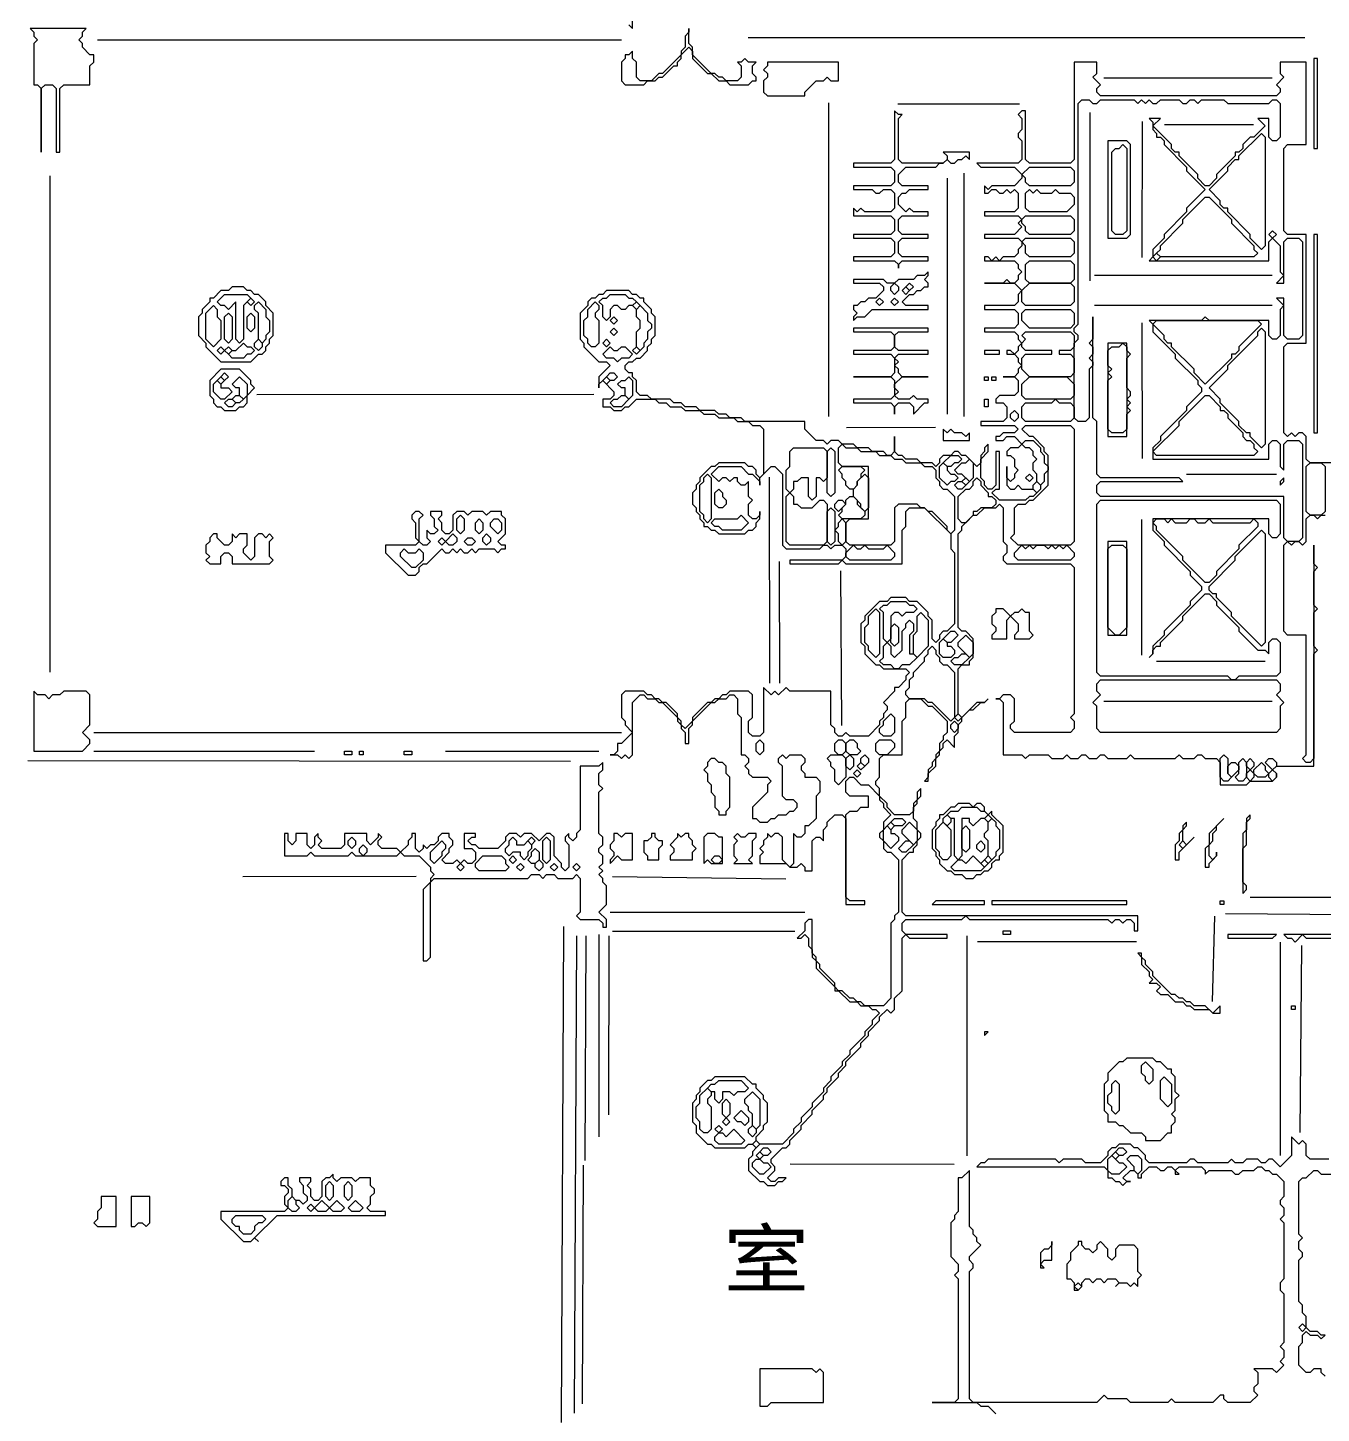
# Model space of a CAD drawing. Extents: x 10 to 1971, y 10 to 1392.
# Drawn here: x 339.4 to 685, y 475.1 to 845.2 of the extents above; entities that cross this region are included whole.
import ezdxf

# ---------------------------------------------------------------- set-up
doc = ezdxf.new("R2010")
doc.units = 0
for name, color, linetype, lineweight in [('OCR_TEXT', 6, 'Continuous', 0), ('TEXT_FALLBACK_OUTLINE', 2, 'Continuous', 0), ('TRACE_CURVE', 6, 'Continuous', 0), ('TRACE_STRAIGHT', 5, 'Continuous', 0), ('TRACE_TEXT_SYMBOL', 6, 'Continuous', 0)]:
    doc.layers.add(name, color=color, linetype=linetype, lineweight=lineweight)
doc.styles.add('wqy-unicode', font='wqy-unicode.lff')

msp = doc.modelspace()

# ---------------------------------------------------------------- linework, layer by layer
at = {"layer": 'TEXT_FALLBACK_OUTLINE', "color": 2}
for points in [[(443, 716), (442, 715), (442, 714), (443, 713), (443, 709), (444, 708), (443, 707), (435, 707), (435, 705), (441, 699), (443, 699), (444, 700), (444, 701), (445, 702), (446, 702), (450, 706), (451, 705), (452, 705), (453, 706), (454, 705), (455, 706), (456, 705), (457, 705), (458, 706), (459, 705), (460, 706), (464, 706), (465, 705), (466, 706), (467, 706), (467, 707), (466, 707), (465, 708), (467, 710), (467, 714), (466, 715), (466, 716), (463, 716), (462, 715), (461, 716), (458, 716), (457, 715), (456, 716), (454, 716), (453, 715), (453, 711), (452, 710), (451, 710), (450, 711), (450, 713), (449, 714), (450, 715), (450, 716), (447, 716), (447, 715), (448, 714), (448, 712), (449, 711), (448, 710), (447, 710), (446, 711), (446, 709), (447, 708), (446, 707)], [(446, 707), (445, 707), (444, 708), (444, 714), (445, 715), (444, 716), (443, 716)]]:
    msp.add_lwpolyline(points, dxfattribs=at)
for points in [[(454, 714), (455, 715), (456, 714), (456, 711), (455, 710), (454, 711)], [(459, 713), (460, 714), (461, 713), (461, 711), (460, 710), (459, 711)], [(463, 713), (464, 714), (465, 714), (466, 713), (466, 711), (465, 710), (463, 712)], [(449, 708), (450, 709), (451, 708), (450, 707)], [(453, 710), (454, 709), (454, 708), (453, 707), (452, 707), (451, 708)], [(456, 708), (457, 709), (458, 709), (459, 708), (458, 707), (457, 707)], [(461, 709), (462, 710), (463, 709), (463, 708), (462, 707), (461, 708)], [(439, 705), (440, 706), (441, 705), (443, 705), (444, 706), (445, 705), (445, 703), (443, 701), (442, 701), (439, 704)], [(598, 690), (598, 689), (597, 688), (597, 686), (598, 685), (598, 684), (597, 683), (597, 682), (601, 682), (601, 687), (602, 688), (604, 686), (604, 684), (603, 683), (603, 682), (607, 682), (608, 683), (607, 684), (607, 689), (606, 689), (605, 690), (604, 689), (603, 689), (602, 688), (600, 690)], [(496, 630), (496, 628), (495, 627), (495, 626), (496, 625), (496, 624), (495, 623), (495, 622), (497, 624), (498, 623), (501, 623), (501, 630), (499, 630), (498, 629), (497, 630)], [(506, 630), (506, 629), (505, 628), (504, 628), (504, 625), (505, 624), (505, 623), (508, 623), (508, 626), (509, 627), (509, 628), (508, 628), (507, 629), (507, 630)], [(513, 630), (513, 629), (511, 627), (512, 626), (512, 625), (511, 624), (511, 623), (517, 623), (517, 625), (518, 626), (517, 627), (517, 628), (516, 629), (516, 630), (515, 630), (514, 629)], [(521, 630), (520, 629), (520, 622), (521, 623), (522, 622), (525, 622), (525, 629), (524, 629), (523, 630)], [(529, 630), (528, 629), (529, 628), (528, 627), (528, 624), (529, 623), (528, 622), (533, 622), (532, 623), (533, 624), (533, 628), (534, 629), (534, 630), (532, 630), (531, 629), (530, 629)], [(522, 623), (523, 624), (524, 624), (525, 623), (524, 622), (523, 622)], [(421, 539), (420, 538), (419, 538), (418, 537), (418, 533), (417, 532), (416, 532), (415, 533), (415, 535), (414, 536), (415, 537), (415, 538), (412, 538), (412, 537), (413, 536), (413, 534), (414, 533), (414, 532), (413, 531), (412, 532), (411, 532), (410, 533), (410, 535), (409, 536), (409, 538), (408, 538), (407, 537), (407, 536), (408, 536), (409, 535), (409, 534), (408, 533), (408, 531), (409, 530), (408, 529), (391, 529), (391, 527), (397, 521), (399, 521), (400, 522), (401, 521), (400, 522), (406, 528), (435, 528), (435, 529), (431, 529), (430, 530), (431, 531), (431, 533), (432, 534), (432, 535), (431, 536), (431, 538), (428, 538), (427, 537), (426, 538), (423, 538), (422, 537), (421, 538)], [(419, 536), (420, 537), (421, 536), (421, 533), (420, 532), (419, 533)], [(424, 536), (425, 537), (426, 536), (426, 533), (425, 532), (424, 533)], [(409, 532), (410, 533), (411, 532), (411, 531), (412, 530), (411, 529), (410, 529), (409, 530)], [(414, 530), (415, 531), (416, 530), (415, 529)], [(418, 532), (420, 530), (419, 529), (417, 529), (416, 530)], [(422, 532), (424, 530), (423, 529), (421, 529), (420, 530)], [(427, 532), (429, 530), (428, 529), (426, 529), (425, 530)], [(394, 527), (395, 528), (402, 528), (403, 527), (402, 526), (401, 526), (400, 525), (400, 524), (399, 523), (397, 523), (396, 524), (396, 525), (395, 525), (394, 526)]]:
    msp.add_lwpolyline(points, close=True, dxfattribs=at)
at = {"layer": 'TRACE_CURVE', "color": 6}
for points in [[(500, 846), (501, 845), (501, 847)], [(619, 836), (619, 810), (618, 809), (607, 809), (606, 810), (606, 823), (605, 823), (604, 822), (605, 821), (605, 818), (604, 817), (604, 816), (605, 815), (605, 810), (604, 809), (593, 809), (594, 808), (603, 808), (605, 806), (605, 805), (603, 803), (597, 803), (596, 802), (595, 803), (595, 801), (596, 801), (597, 802), (598, 802), (599, 801), (600, 801), (601, 802), (602, 801), (603, 802), (604, 801), (604, 797), (603, 796), (595, 796), (595, 795), (604, 795), (605, 794), (604, 793), (605, 792), (603, 790), (595, 790), (595, 789), (604, 789), (605, 788), (605, 787), (604, 786), (604, 785), (603, 784), (600, 784), (599, 783), (598, 784), (597, 783), (596, 784), (595, 784), (595, 783), (603, 783), (604, 782), (604, 781), (605, 780), (604, 779), (604, 778)], [(689, 729), (682, 729), (681, 730), (681, 736), (680, 737), (679, 737), (678, 736), (677, 737), (676, 736), (675, 737), (675, 760), (676, 761), (681, 761), (681, 790), (676, 790), (675, 791), (675, 813), (676, 814), (681, 814), (681, 836), (674, 836), (674, 833), (675, 832), (673, 830), (674, 829), (674, 828), (673, 827), (626, 827), (625, 828), (625, 829), (626, 830), (624, 832), (625, 833), (625, 836), (619, 836)], [(620, 825), (621, 826), (623, 826), (624, 825), (625, 825), (626, 826), (635, 826), (636, 825), (637, 826), (638, 825), (639, 826), (640, 825), (641, 825), (642, 826), (647, 826), (648, 825), (649, 825), (650, 826), (651, 826), (652, 825), (653, 826), (659, 826), (660, 825), (671, 825), (672, 826), (673, 826), (674, 825), (674, 816), (673, 815), (672, 815), (671, 816), (671, 821), (668, 821), (670, 819), (667, 816), (666, 816), (664, 814), (664, 813), (663, 812), (662, 812), (662, 811), (657, 806), (657, 805), (655, 803), (654, 803), (652, 805), (652, 806), (647, 811), (647, 812), (646, 812), (645, 813), (645, 814), (640, 819), (642, 821), (639, 821), (640, 820), (640, 818), (641, 817), (641, 816), (642, 816), (643, 815), (643, 814), (649, 808), (649, 807)], [(680, 709), (679, 708), (676, 708), (675, 709), (675, 720), (626, 720), (625, 721), (625, 723), (626, 724), (648, 724), (647, 725), (626, 725), (625, 726), (625, 740), (624, 741), (624, 768), (624, 762), (623, 761), (624, 760), (624, 758), (623, 757), (624, 756), (624, 755), (623, 754), (623, 741), (622, 740), (620, 740), (619, 741), (619, 761), (620, 762), (620, 763), (619, 764), (619, 765), (620, 766), (620, 825)], [(649, 807), (654, 802), (649, 797), (649, 796), (643, 790), (643, 789), (640, 786), (640, 784), (639, 783), (671, 783), (671, 788), (672, 789), (674, 787), (674, 780), (675, 779), (673, 777), (675, 777), (675, 788), (676, 789), (679, 789), (680, 788), (680, 763), (679, 762), (676, 762), (675, 763), (675, 773), (673, 773), (675, 771), (674, 770), (674, 763), (673, 762), (672, 762), (671, 763), (671, 767), (655, 767), (654, 768), (653, 767), (639, 767), (640, 766), (640, 764), (646, 758), (646, 757), (652, 751), (652, 750), (653, 749), (653, 748), (649, 744), (649, 743), (642, 736), (642, 735), (640, 733), (640, 730), (671, 730), (671, 734), (672, 735), (673, 735), (674, 734), (674, 728), (675, 727), (675, 734), (676, 735), (679, 735), (680, 734), (680, 709)], [(604, 778), (603, 777), (602, 777), (601, 778), (600, 777), (595, 777), (603, 777), (605, 775), (604, 774), (604, 772), (603, 771), (595, 771), (595, 770), (603, 770), (604, 769), (604, 766), (603, 765), (595, 765), (595, 764), (603, 764), (604, 763), (604, 762), (605, 761), (604, 760), (604, 759), (603, 758), (602, 759), (601, 759), (601, 758), (603, 758), (604, 757), (604, 756), (605, 755), (604, 754), (604, 753), (603, 752), (600, 752), (603, 752), (604, 751), (604, 748), (603, 747), (599, 747), (598, 746), (598, 745), (600, 745), (601, 744), (601, 741), (600, 740), (594, 740), (594, 739), (603, 739), (604, 738), (603, 737), (600, 737), (599, 736), (598, 736), (598, 735), (600, 735), (601, 736), (603, 736), (605, 734), (604, 733), (602, 733), (601, 732)], [(564, 733), (561, 733), (560, 734), (557, 734), (556, 735), (554, 735), (553, 734), (552, 735), (550, 735), (547, 738), (547, 740), (531, 740), (530, 741), (527, 741), (526, 742), (524, 742), (523, 743), (519, 743), (518, 744), (515, 744), (514, 745), (512, 745), (511, 746), (506, 746), (505, 747), (503, 747), (502, 748), (502, 751), (501, 752), (501, 753), (500, 753), (499, 754), (499, 755), (500, 756), (501, 756), (502, 757), (503, 757), (505, 759), (505, 760), (506, 761), (506, 762), (507, 763), (507, 768), (506, 769), (506, 770), (504, 772), (504, 773), (503, 773), (502, 774), (501, 774), (500, 775), (494, 775), (493, 774), (492, 774), (491, 773), (490, 773), (489, 772), (489, 771), (487, 769), (487, 762), (488, 761), (488, 760), (492, 756), (494, 756)], [(494, 756), (495, 755), (492, 752), (492, 749), (492, 750), (493, 751), (496, 748), (496, 747), (495, 746), (493, 746), (493, 744), (495, 744), (496, 743), (498, 743), (499, 744), (500, 744), (502, 746), (507, 746), (508, 745), (510, 745), (511, 744), (514, 744), (515, 743), (519, 743), (520, 742), (523, 742), (524, 741), (528, 741), (529, 740), (532, 740), (533, 739), (535, 739), (536, 738), (536, 726), (535, 725), (534, 726), (534, 727), (533, 728), (532, 728), (531, 729), (524, 729), (523, 728), (522, 728), (519, 725), (519, 724), (518, 723), (518, 722), (517, 721), (517, 718), (518, 717), (518, 716), (519, 715), (519, 714), (520, 713), (520, 712), (521, 712), (522, 711), (523, 711), (524, 710), (531, 710), (532, 711), (533, 711), (534, 712), (534, 713)], [(601, 732), (601, 731), (602, 731), (603, 730), (603, 728), (604, 727), (603, 726), (603, 725), (602, 724), (601, 725), (601, 728), (601, 723), (602, 722), (603, 722), (604, 723), (605, 722), (608, 722), (609, 721), (608, 720), (607, 720), (606, 719), (599, 719), (597, 721), (598, 722), (599, 722), (599, 732), (598, 732), (598, 723), (597, 722), (596, 722), (595, 723), (595, 724), (594, 725), (594, 730), (596, 732), (596, 734), (595, 733), (595, 732), (594, 731), (594, 729), (593, 728), (590, 731), (589, 731), (588, 732), (587, 732), (586, 731), (584, 731), (583, 730), (583, 729), (582, 728), (581, 729), (578, 729), (577, 730), (574, 730), (573, 731), (572, 731), (571, 732), (571, 736), (571, 732), (570, 731), (569, 731), (568, 732), (565, 732), (564, 733)], [(534, 713), (535, 714), (535, 716), (535, 715), (534, 714), (533, 714), (532, 715), (532, 718), (533, 719), (532, 720), (532, 724), (531, 723), (530, 723), (529, 724), (529, 725), (528, 725), (527, 724), (526, 725), (525, 725), (524, 724), (522, 726), (524, 728), (530, 728), (532, 726), (533, 726), (535, 724), (535, 723), (535, 725), (538, 728), (539, 728), (541, 726), (541, 707), (542, 706), (551, 706), (552, 707), (553, 707), (554, 706), (555, 707), (557, 707), (558, 706), (558, 704), (557, 703), (543, 703), (543, 702), (556, 702), (557, 703), (558, 702), (573, 702), (573, 711), (574, 712), (574, 716), (575, 717), (579, 717), (586, 710), (586, 706), (587, 705), (587, 686), (585, 684), (584, 684), (583, 683), (583, 682), (582, 681), (581, 682), (581, 687)], [(583, 654), (583, 652), (582, 651), (582, 650), (581, 649), (581, 648), (580, 647), (580, 645), (579, 644), (580, 644), (580, 646), (582, 648), (582, 650), (583, 651), (583, 652), (584, 653), (584, 654), (585, 655), (587, 653), (587, 656), (588, 657), (588, 659), (589, 660), (589, 661), (591, 663), (592, 663), (594, 665), (595, 665), (596, 666), (595, 665), (593, 665), (589, 661), (588, 662), (588, 674), (589, 675), (591, 675), (591, 676), (592, 677), (592, 682), (590, 684), (589, 684), (588, 685), (588, 710), (589, 711), (589, 712), (592, 715), (593, 715), (595, 717), (598, 717), (599, 718), (600, 717), (600, 708), (601, 707), (601, 705), (600, 704), (600, 703), (601, 702), (618, 702), (619, 701), (619, 662), (618, 661), (619, 660), (619, 658), (618, 657)], [(680, 650), (681, 651), (681, 683), (676, 683), (675, 684), (675, 707), (676, 708), (677, 707), (678, 708), (679, 708), (680, 707), (681, 708), (681, 714), (682, 715), (683, 715), (684, 714), (685, 715), (686, 715)], [(618, 657), (603, 657), (602, 658), (602, 659), (603, 660), (603, 666), (602, 667), (600, 667), (599, 666), (598, 666), (599, 666), (600, 665), (600, 651), (605, 651), (606, 650), (607, 651), (612, 651), (613, 650), (616, 650), (617, 651), (618, 650), (620, 650), (621, 651), (622, 651), (623, 650), (625, 650), (626, 651), (627, 651), (628, 650), (633, 650), (634, 651), (635, 650), (646, 650), (647, 651), (648, 650), (651, 650), (652, 651), (653, 651), (654, 650), (657, 650), (658, 649), (658, 643), (665, 643), (666, 644), (672, 644), (673, 645), (673, 646), (672, 647), (673, 648), (683, 648), (683, 678), (684, 679), (683, 680), (683, 689), (684, 690), (683, 691), (683, 700), (684, 701), (683, 702), (683, 707), (683, 650), (682, 649), (681, 649), (680, 650)], [(581, 687), (580, 688), (580, 689), (577, 692), (575, 692), (574, 693), (570, 693), (569, 692), (567, 692), (563, 688), (563, 687), (562, 686), (562, 681), (563, 680), (563, 678), (566, 675), (567, 675), (568, 674), (574, 674), (575, 673), (574, 672), (574, 671), (572, 669), (571, 669), (571, 668), (568, 665), (569, 664), (569, 663), (568, 662), (568, 661), (567, 660), (567, 659), (564, 656), (559, 656), (558, 657), (557, 656), (556, 656), (555, 657), (555, 658), (554, 659), (554, 668), (543, 668), (542, 669), (540, 667), (539, 668), (538, 667), (536, 669), (536, 657), (535, 656), (533, 656), (532, 657), (532, 660), (533, 661), (533, 667), (532, 668), (527, 668), (526, 667), (525, 667), (524, 666), (523, 666), (522, 665), (521, 665), (517, 661), (517, 660)], [(517, 660), (515, 658), (514, 659), (514, 660), (513, 661), (513, 662), (510, 665), (509, 665), (508, 666), (507, 666), (506, 667), (505, 667), (504, 668), (499, 668), (498, 667), (498, 661), (499, 660), (499, 659), (501, 657), (498, 654), (497, 654), (497, 652), (496, 651), (495, 651), (497, 651), (498, 650), (499, 651), (500, 650), (501, 651), (501, 665), (503, 667), (504, 667), (505, 666), (507, 666), (508, 665), (509, 665), (513, 661), (513, 660), (514, 659), (514, 658), (515, 657), (515, 654), (516, 654), (516, 658), (517, 659), (517, 660), (522, 665), (523, 665), (524, 666), (526, 666), (527, 667), (528, 667), (529, 666), (529, 662), (530, 661), (530, 651), (531, 651), (532, 650), (532, 649), (531, 648), (532, 647), (532, 646), (533, 645), (537, 645)], [(574, 603), (573, 604), (573, 606), (574, 607), (589, 607), (590, 608), (591, 607), (628, 607), (629, 606), (630, 607), (631, 607), (632, 606), (633, 607), (634, 607), (635, 606), (635, 604), (636, 604), (636, 608), (574, 608), (573, 609), (573, 623), (575, 625), (576, 625), (576, 626), (577, 627), (577, 628), (578, 629), (578, 630), (577, 631), (577, 633), (576, 634), (576, 637), (577, 638), (577, 639), (578, 640), (578, 642), (577, 641), (577, 639), (576, 638), (576, 636), (575, 635), (571, 635), (569, 637), (569, 638), (567, 640), (567, 642), (566, 643), (566, 644), (567, 645), (567, 650), (568, 651), (573, 651), (573, 660), (574, 661), (574, 665), (575, 666), (578, 666), (580, 664), (581, 664), (585, 660), (585, 657), (584, 656), (584, 655), (583, 654)], [(537, 645), (538, 644), (537, 643), (537, 641), (533, 637), (533, 634), (534, 634), (535, 633), (537, 633), (538, 634), (539, 634), (540, 635), (542, 635), (543, 636), (544, 636), (545, 637), (545, 638), (544, 639), (542, 639), (541, 640), (541, 648), (540, 649), (540, 650), (541, 651), (542, 650), (543, 651), (546, 651), (547, 650), (547, 649), (546, 648), (546, 647), (547, 646), (547, 645), (550, 645), (551, 644), (551, 641), (550, 640), (550, 634), (548, 632), (547, 632), (547, 630), (546, 629), (545, 629), (544, 630), (544, 622), (543, 621), (541, 623), (541, 629), (540, 630), (539, 630), (538, 629), (537, 630), (537, 629), (536, 628), (536, 627), (535, 626), (536, 625), (535, 624), (535, 622), (542, 622), (543, 621), (545, 621), (546, 622), (547, 621)], [(547, 621), (547, 620), (549, 620), (549, 628), (550, 629), (551, 629), (552, 628), (552, 631), (553, 632), (553, 633), (555, 635), (557, 635), (558, 634), (558, 611), (563, 611), (563, 612), (559, 612), (558, 613), (558, 635), (559, 636), (561, 636), (562, 637), (564, 637), (564, 640), (559, 640), (558, 641), (558, 644), (559, 645), (560, 645), (562, 643), (564, 643), (567, 640), (567, 639), (568, 638), (568, 637), (570, 635), (568, 633), (568, 631), (567, 630), (567, 629), (568, 628), (568, 626), (569, 625), (570, 625), (572, 623), (572, 609), (571, 608), (571, 607), (570, 606), (570, 586), (568, 584), (563, 584), (562, 585), (561, 585), (560, 586), (559, 586), (557, 588), (556, 588), (555, 589), (555, 590), (551, 594), (551, 595), (550, 596), (550, 597)], [(550, 597), (549, 598), (549, 607), (548, 607), (547, 606), (547, 604), (545, 602), (546, 602), (547, 603), (548, 602), (548, 600), (549, 599), (549, 597), (550, 596), (550, 594), (555, 589), (555, 588), (556, 588), (559, 585), (561, 585), (562, 584), (564, 584), (565, 583), (566, 583), (567, 582), (565, 580), (565, 579), (563, 577), (563, 576), (559, 572), (559, 571), (557, 569), (557, 568), (554, 565), (554, 564), (552, 562), (552, 561), (549, 558), (549, 557), (546, 554), (546, 553), (544, 551), (544, 550), (541, 547), (535, 547), (534, 548), (534, 549), (536, 551), (536, 552), (537, 553), (537, 558), (536, 559), (536, 560), (534, 562), (534, 563), (533, 563), (531, 565), (523, 565), (522, 564), (521, 564), (519, 562), (519, 561), (518, 560), (518, 559)], [(518, 559), (517, 558), (517, 553), (518, 552), (518, 550), (521, 547), (522, 547), (523, 546), (531, 546), (532, 547), (533, 547), (534, 546), (533, 545), (533, 544), (532, 543), (532, 540), (535, 537), (536, 537), (537, 536), (539, 536), (540, 537), (541, 537), (542, 538), (540, 538), (539, 537), (538, 537), (537, 538), (539, 540), (539, 541), (538, 542), (538, 543), (541, 546), (542, 546), (543, 547), (543, 548), (546, 551), (546, 552), (549, 555), (549, 556), (552, 559), (552, 560), (553, 561), (553, 562), (556, 565), (556, 566), (558, 568), (558, 569), (562, 573), (562, 574), (564, 576), (564, 577), (567, 580), (567, 581), (569, 583), (570, 582), (571, 583), (571, 586), (573, 588), (573, 602), (574, 603), (575, 602), (585, 602), (585, 603), (574, 603)], [(690, 603), (675, 603), (676, 602), (677, 602), (678, 601), (680, 603), (681, 602), (695, 602)], [(687, 543), (682, 543), (681, 544), (681, 547), (680, 548), (679, 547), (677, 549), (677, 544), (674, 541), (672, 543), (671, 543), (670, 542), (669, 542), (668, 543), (665, 543), (664, 542), (662, 542), (661, 543), (660, 542), (652, 542), (651, 543), (650, 543), (649, 542), (639, 542), (638, 543), (638, 544), (636, 546), (635, 546), (634, 547), (631, 547), (630, 546), (629, 546), (628, 545), (628, 544), (626, 542), (622, 542), (621, 543), (616, 543), (615, 542), (614, 543), (596, 543), (595, 542), (594, 542), (593, 541), (627, 541), (628, 540), (628, 538), (629, 538), (630, 537), (631, 537), (632, 536), (633, 537), (634, 537), (633, 537), (632, 538), (634, 540), (635, 540), (636, 539), (636, 538), (637, 538), (637, 539), (639, 541), (641, 541)], [(641, 541), (642, 540), (643, 540), (644, 541), (645, 541), (646, 540), (646, 539), (647, 539), (646, 540), (647, 541), (653, 541), (654, 540), (654, 539), (655, 540), (661, 540), (662, 539), (663, 539), (664, 540), (667, 540), (668, 541), (669, 541), (670, 540), (671, 540), (672, 539), (673, 539), (675, 537), (675, 533), (674, 532), (674, 531), (675, 530), (675, 528), (674, 527), (675, 526), (675, 511), (674, 510), (674, 508), (675, 507), (675, 494), (674, 493), (675, 492), (675, 490), (674, 489), (675, 488), (673, 486), (672, 487), (667, 487), (668, 486), (668, 483), (667, 482), (667, 481), (668, 480), (666, 478), (660, 478), (659, 479), (659, 480), (658, 480), (656, 478), (646, 478), (645, 479), (644, 478), (634, 478), (633, 479), (628, 479), (627, 480)], [(627, 480), (625, 478), (592, 478), (591, 479), (591, 513), (592, 514), (592, 515), (591, 516), (591, 517), (594, 520), (593, 521), (593, 522), (592, 523), (592, 524), (591, 525), (591, 540), (589, 538), (588, 538), (588, 529), (587, 528), (587, 527), (586, 526), (586, 517), (588, 515), (588, 513), (587, 512), (588, 511), (588, 479), (587, 478), (581, 478), (593, 478), (594, 477), (596, 477), (598, 475)], [(686, 485), (685, 486), (685, 487), (683, 487), (682, 486), (681, 486), (679, 488), (679, 493), (680, 494), (680, 496), (681, 497), (682, 496), (684, 496), (685, 495), (686, 496), (685, 496), (684, 497), (682, 497), (681, 498), (681, 501), (680, 502), (680, 504), (679, 505), (679, 516), (680, 517), (680, 518), (679, 519), (679, 521), (680, 522), (679, 523), (679, 537), (680, 538), (681, 538), (683, 540), (684, 540), (685, 539), (688, 539)]]:
    msp.add_lwpolyline(points, dxfattribs=at)
for points in [[(669, 817), (670, 816), (670, 787), (669, 786), (666, 789), (666, 790), (660, 796), (660, 797), (659, 797), (658, 798), (658, 799), (655, 802), (660, 807), (660, 808), (662, 810), (663, 810), (663, 811)], [(607, 808), (618, 808), (619, 807), (619, 804), (618, 803), (607, 803), (606, 804), (606, 805), (605, 806)], [(606, 801), (607, 802), (608, 801), (609, 802), (610, 801), (613, 801), (614, 802), (615, 801), (618, 801), (619, 800), (619, 798), (617, 796), (607, 796), (606, 797)], [(654, 800), (655, 800), (661, 794), (661, 793), (667, 787), (667, 786), (668, 785), (667, 784), (642, 784), (641, 785), (642, 786), (642, 787), (648, 793), (648, 794)], [(605, 794), (606, 795), (618, 795), (619, 794), (619, 791), (618, 790), (607, 790), (606, 791), (606, 792), (605, 793)], [(605, 788), (606, 789), (618, 789), (619, 788), (619, 785), (618, 784), (607, 784), (606, 785), (606, 787)], [(671, 790), (672, 791), (673, 790), (672, 789)], [(640, 784), (641, 785), (642, 784), (641, 783)], [(606, 782), (607, 783), (618, 783), (619, 782), (619, 778), (618, 777), (607, 777), (606, 778)], [(494, 773), (495, 774), (499, 774), (500, 773), (501, 773), (502, 772), (501, 771), (500, 771), (499, 770), (498, 770), (497, 771), (496, 771), (495, 770), (495, 768), (494, 767), (493, 768), (493, 771), (492, 772), (493, 773)], [(607, 777), (618, 777), (619, 776), (619, 772), (618, 771), (606, 771), (605, 772), (605, 775)], [(491, 772), (492, 771), (492, 770), (491, 769), (491, 768), (492, 767), (492, 761), (491, 760), (490, 760), (489, 761), (489, 762), (488, 763), (488, 767), (489, 768), (489, 770)], [(501, 771), (502, 772), (503, 771), (502, 770)], [(502, 770), (503, 771), (505, 769), (505, 767), (506, 766), (506, 765), (505, 764), (505, 762), (504, 761), (504, 760), (503, 759), (502, 760), (502, 764), (503, 765), (503, 767), (502, 768)], [(605, 769), (606, 770), (618, 770), (619, 769), (619, 766), (618, 765), (607, 765), (605, 767)], [(495, 767), (496, 768), (497, 767), (496, 766)], [(640, 766), (641, 767), (668, 767), (669, 766), (663, 760), (663, 759), (662, 758), (661, 758), (661, 757), (654, 750), (651, 753), (651, 754), (645, 760), (645, 761), (644, 761), (643, 762), (643, 763)], [(495, 764), (496, 765), (497, 764), (496, 763)], [(605, 763), (606, 764), (618, 764), (619, 763), (619, 760), (618, 759), (615, 759), (615, 758), (618, 758), (619, 757), (619, 753), (618, 752), (607, 752), (605, 754), (605, 757), (606, 758), (613, 758), (613, 759), (606, 759), (605, 760), (605, 761), (606, 762)], [(668, 764), (669, 765), (670, 764), (670, 734), (669, 733), (666, 736), (666, 737), (665, 737), (663, 739), (663, 740), (658, 745), (658, 746), (655, 749), (660, 754), (660, 755), (668, 763)], [(493, 761), (494, 762), (495, 761), (494, 760)], [(495, 760), (496, 759), (497, 759), (498, 760), (499, 760), (501, 758), (500, 757), (498, 757), (497, 756), (496, 757), (494, 757), (493, 758)], [(501, 759), (502, 760), (503, 759), (502, 758)], [(493, 751), (494, 752), (495, 751), (494, 750)], [(494, 752), (495, 753), (496, 753), (497, 752), (496, 751), (495, 751)], [(499, 751), (500, 752), (501, 751), (501, 747), (500, 746), (499, 747), (499, 749), (498, 749), (497, 750), (498, 751)], [(607, 752), (617, 752), (619, 750), (619, 747), (618, 746), (606, 746), (605, 747), (605, 750)], [(497, 746), (498, 747), (499, 747), (500, 746), (498, 744), (496, 744), (495, 745), (496, 746)], [(613, 745), (614, 746), (615, 745), (618, 745), (619, 744), (619, 741), (618, 740), (606, 740), (605, 741), (605, 744), (606, 745)], [(654, 747), (655, 747), (658, 744), (658, 743), (659, 743), (660, 742), (660, 741), (664, 737), (664, 736), (665, 735), (666, 735), (667, 734), (667, 733), (668, 732), (667, 731), (641, 731), (640, 732), (647, 739), (647, 740)], [(602, 742), (603, 743), (604, 742), (604, 741), (603, 740), (602, 741)], [(605, 738), (606, 739), (618, 739), (619, 738), (619, 708), (618, 707), (604, 707), (602, 709), (603, 710), (603, 717), (604, 718), (606, 718), (607, 719), (608, 719), (612, 723), (612, 731), (611, 732), (611, 733), (608, 736), (607, 736)], [(543, 732), (544, 733), (552, 733), (553, 732), (553, 725), (552, 724), (551, 725), (550, 725), (550, 720), (549, 719), (548, 720), (548, 725), (546, 725), (545, 724), (544, 724), (544, 722), (543, 721), (542, 722), (542, 727), (543, 728)], [(553, 732), (554, 733), (555, 732), (555, 721), (554, 720), (553, 721)], [(556, 733), (557, 734), (558, 733), (561, 733), (562, 732), (566, 732), (567, 731), (570, 731), (571, 730), (573, 730), (574, 729), (578, 729), (579, 728), (581, 728), (582, 727), (582, 725), (583, 724), (583, 723), (584, 722), (585, 722), (587, 720), (587, 711), (586, 710), (585, 711), (585, 712), (581, 716), (580, 716), (579, 717), (578, 717), (577, 718), (572, 718), (571, 717), (571, 708), (570, 707), (559, 707), (558, 708), (558, 713), (559, 714), (564, 714), (564, 728), (557, 728), (556, 729)], [(605, 734), (606, 735), (608, 735), (610, 733), (610, 732), (611, 731), (611, 729), (612, 728), (612, 727), (611, 726), (611, 724), (610, 723), (609, 724), (609, 726), (608, 727), (608, 729), (609, 730), (608, 731), (608, 732), (607, 733), (606, 733)], [(586, 731), (588, 731), (589, 730), (588, 729), (587, 729), (586, 728), (585, 728), (584, 729)], [(590, 729), (591, 730), (592, 729), (592, 725), (591, 724), (589, 726), (588, 726), (587, 727), (589, 729)], [(520, 725), (521, 726), (522, 725), (522, 714), (521, 713), (520, 714), (520, 715), (519, 716), (519, 723), (520, 724)], [(556, 727), (557, 728), (562, 728), (563, 727), (562, 726), (562, 725), (561, 724), (561, 723), (560, 722), (559, 722), (558, 723), (558, 724), (557, 725), (557, 726)], [(563, 726), (564, 725), (564, 717), (563, 716), (562, 717), (562, 718), (560, 720), (560, 722), (561, 723), (561, 724)], [(583, 728), (584, 729), (585, 728), (585, 727), (586, 726), (587, 726), (588, 725), (587, 724), (586, 724), (585, 723), (583, 725)], [(606, 725), (607, 726), (608, 725), (607, 724)], [(681, 728), (682, 729), (685, 729), (686, 728), (686, 716), (685, 715), (682, 715), (681, 716)], [(523, 721), (524, 722), (525, 721), (525, 720), (526, 719), (526, 718), (525, 717), (524, 717), (523, 718)], [(587, 723), (588, 724), (589, 724), (590, 723), (589, 722), (588, 722)], [(592, 724), (593, 725), (594, 724), (594, 723), (596, 721), (596, 720), (597, 720), (598, 719), (598, 718), (597, 717), (594, 717), (593, 716), (592, 716), (592, 715), (590, 713), (589, 713), (588, 714), (588, 720), (590, 722), (591, 722), (592, 723)], [(589, 724), (590, 725), (591, 724), (590, 723)], [(608, 723), (609, 724), (610, 723), (610, 722), (609, 721), (608, 722)], [(542, 720), (543, 721), (544, 720), (544, 718), (545, 718), (546, 717), (549, 717), (551, 719), (552, 719), (553, 718), (553, 708), (552, 707), (543, 707), (542, 708)], [(555, 718), (556, 719), (557, 719), (558, 718), (556, 716), (555, 717)], [(558, 719), (559, 720), (560, 720), (561, 719), (561, 718), (563, 716), (563, 715), (562, 714), (557, 714), (556, 715), (557, 716), (557, 717), (558, 718)], [(625, 718), (626, 719), (673, 719), (674, 718), (674, 710), (673, 709), (672, 709), (671, 710), (671, 714), (640, 714), (640, 711), (643, 708), (643, 707), (650, 700), (650, 699), (653, 696), (653, 695), (650, 692), (650, 691), (643, 684), (643, 683), (640, 680), (640, 678), (639, 677), (640, 678), (640, 679), (641, 680), (642, 680), (642, 681), (648, 687), (648, 688), (654, 694), (655, 694), (657, 692), (657, 691), (663, 685), (663, 684), (668, 679), (670, 679), (671, 678), (671, 681), (672, 682), (673, 682), (674, 681), (674, 673), (673, 672), (663, 672), (662, 671), (661, 671), (660, 672), (626, 672), (625, 673)], [(529, 714), (530, 715), (532, 713), (530, 711), (525, 711), (524, 712), (523, 712), (522, 713), (523, 714)], [(553, 716), (554, 717), (555, 716), (555, 708), (554, 707), (553, 708)], [(556, 713), (557, 714), (558, 713), (558, 708), (557, 707), (556, 708), (556, 710), (555, 711), (556, 712)], [(640, 713), (641, 714), (643, 714), (644, 713), (645, 714), (646, 713), (649, 713), (650, 714), (651, 714), (652, 713), (654, 713), (655, 714), (656, 713), (666, 713), (667, 714), (668, 713), (668, 712), (663, 707), (663, 706), (657, 700), (657, 699), (655, 697), (654, 697), (648, 703), (648, 704), (641, 711), (641, 712)], [(669, 711), (670, 710), (670, 681), (669, 680), (661, 688), (661, 689), (657, 693), (657, 694), (656, 694), (655, 695), (655, 696), (662, 703), (662, 704)], [(560, 707), (561, 706), (562, 706), (563, 707), (564, 706), (568, 706), (569, 707), (571, 705), (571, 704), (570, 703), (559, 703), (558, 704), (558, 705)], [(605, 707), (606, 706), (607, 707), (608, 706), (609, 707), (611, 707), (612, 706), (613, 707), (614, 706), (615, 707), (616, 706), (617, 707), (619, 705), (619, 704), (618, 703), (604, 703), (603, 704), (603, 705)], [(566, 690), (567, 689), (567, 678), (566, 677), (564, 679), (564, 680), (563, 681), (563, 685), (564, 686), (564, 688)], [(569, 691), (570, 692), (574, 692), (575, 691), (576, 691), (577, 690), (576, 689), (574, 689), (573, 688), (572, 689), (571, 689), (570, 688), (570, 682), (569, 681), (568, 682), (568, 689), (567, 690), (568, 691)], [(577, 688), (578, 689), (580, 687), (580, 680), (577, 677), (576, 678), (576, 683), (577, 684)], [(574, 686), (575, 687), (576, 686), (576, 684), (575, 683), (575, 678), (576, 678), (577, 677), (575, 675), (573, 675), (572, 674), (571, 674), (570, 675), (568, 675), (567, 676), (568, 677), (568, 680), (569, 681), (570, 680), (570, 678), (571, 677), (573, 679), (573, 684), (574, 685)], [(570, 685), (571, 686), (572, 685), (572, 681), (571, 680), (570, 681)], [(583, 681), (584, 682), (585, 681), (585, 680), (586, 680), (587, 679), (587, 678), (586, 677), (584, 677), (583, 678)], [(586, 684), (587, 684), (588, 683), (586, 681), (585, 681), (584, 682)], [(590, 683), (592, 681), (592, 678), (591, 677), (588, 680), (588, 681)], [(580, 679), (581, 680), (582, 679), (582, 678), (583, 677), (583, 676), (584, 675), (585, 675), (587, 673), (587, 661), (586, 660), (581, 665), (580, 665), (579, 666), (575, 666), (574, 667), (574, 668), (575, 669), (575, 671), (576, 672), (576, 673), (579, 676), (579, 677), (580, 678)], [(588, 677), (589, 678), (590, 678), (591, 677), (589, 675), (587, 675), (586, 676), (587, 677)], [(625, 670), (626, 671), (673, 671), (674, 670), (674, 668), (673, 667), (675, 665), (674, 664), (674, 658), (673, 657), (626, 657), (625, 658), (625, 664), (624, 665), (626, 667), (625, 668)], [(570, 662), (571, 661), (571, 657), (570, 656), (568, 656), (567, 657), (567, 658), (568, 659), (568, 660)], [(586, 659), (587, 660), (588, 659), (588, 658), (587, 657), (586, 658)], [(587, 661), (588, 662), (589, 661), (588, 660)], [(534, 654), (535, 655), (536, 654), (536, 652), (535, 651), (534, 652)], [(555, 654), (556, 655), (557, 655), (558, 654), (558, 652), (557, 651), (556, 651), (555, 652)], [(558, 654), (559, 655), (560, 655), (561, 654), (561, 653), (562, 652), (561, 651), (559, 651), (558, 652)], [(566, 654), (567, 655), (570, 655), (571, 654), (571, 653), (569, 651), (567, 651), (566, 652)], [(553, 650), (554, 651), (557, 651), (558, 650), (558, 645), (556, 643), (555, 644), (555, 647), (554, 648), (554, 649)], [(558, 650), (559, 651), (560, 650), (560, 648), (559, 647), (558, 648)], [(561, 648), (562, 649), (563, 648), (562, 647)], [(562, 650), (563, 651), (564, 650), (564, 649), (563, 648), (562, 649)], [(658, 650), (659, 651), (660, 650), (660, 646), (661, 645), (660, 644), (659, 644), (658, 645)], [(660, 648), (661, 649), (662, 649), (663, 648), (663, 647), (661, 645), (660, 646)], [(663, 649), (664, 650), (665, 649), (665, 645), (664, 644), (663, 644), (662, 645), (663, 646)], [(665, 649), (666, 650), (667, 649), (667, 648), (666, 647), (665, 648)], [(669, 649), (670, 648), (670, 647), (671, 646), (670, 645), (668, 645), (667, 646), (667, 647)], [(670, 649), (671, 650), (672, 650), (673, 649), (673, 648), (672, 647)], [(560, 646), (561, 647), (562, 646), (561, 645)], [(665, 646), (666, 647), (667, 646), (667, 645), (666, 644), (665, 645)], [(671, 646), (672, 647), (673, 646), (673, 645), (672, 644), (671, 645)], [(569, 632), (570, 633), (571, 632), (570, 631)], [(570, 633), (571, 634), (573, 634), (574, 633), (573, 632), (571, 632)], [(575, 633), (577, 631), (577, 628), (576, 627), (573, 630), (573, 631)], [(568, 631), (569, 632), (570, 631), (570, 630), (571, 630), (572, 629), (572, 628), (570, 626), (568, 628)], [(574, 628), (575, 628), (576, 627), (574, 625), (573, 625), (572, 626)], [(523, 563), (524, 564), (530, 564), (532, 562), (531, 561), (529, 561), (528, 560), (527, 561), (525, 561), (525, 559), (524, 558), (523, 559), (523, 561), (522, 561), (521, 562), (522, 563)], [(521, 562), (522, 561), (522, 560), (521, 559), (521, 558), (522, 557), (522, 551), (521, 550), (520, 550), (519, 551), (519, 553), (518, 554), (518, 557), (519, 558), (519, 560)], [(525, 558), (526, 559), (527, 558), (527, 555), (526, 554), (525, 555)], [(533, 561), (535, 559), (535, 552), (534, 551), (533, 552), (533, 555), (532, 556), (532, 557), (531, 558), (531, 559)], [(530, 556), (532, 554), (532, 553), (531, 552), (530, 553), (529, 553), (528, 554)], [(523, 551), (524, 552), (525, 551), (524, 550)], [(525, 553), (526, 554), (527, 553), (526, 552)], [(532, 551), (533, 552), (534, 551), (534, 550), (533, 549), (532, 550)], [(528, 551), (531, 548), (530, 547), (524, 547), (523, 548), (523, 549), (524, 550), (525, 550), (526, 549)], [(533, 547), (534, 548), (535, 547), (534, 546)], [(534, 544), (535, 545), (536, 544), (535, 543)], [(535, 545), (536, 546), (537, 546), (538, 545), (537, 544), (536, 544)], [(629, 544), (630, 545), (631, 544), (630, 543)], [(630, 545), (631, 546), (632, 546), (633, 545), (632, 544), (631, 544)], [(533, 542), (534, 543), (535, 543), (536, 542), (537, 542), (538, 541), (536, 539), (535, 539), (533, 541)], [(628, 543), (629, 544), (631, 542), (632, 542), (633, 541), (631, 539), (629, 539), (628, 540)], [(633, 543), (634, 544), (636, 544), (637, 543), (637, 540), (636, 539), (635, 540), (635, 541)], [(679, 498), (680, 499), (681, 498), (680, 497)]]:
    msp.add_lwpolyline(points, close=True, dxfattribs=at)
at = {"layer": 'TRACE_STRAIGHT', "color": 5}
for p, q in [((358, 842), (498, 842)), ((531.87, 842.65), (680.62, 842.61)), ((626.88, 831.84), (671.88, 831.84)), ((553.38, 741.37), (553.39, 825.12)), ((571.87, 824.93), (604.38, 824.93)), ((623.12, 822.62), (623.12, 777.62)), ((637.18, 783.87), (637.26, 820.13)), ((643.13, 819.37), (666.88, 819.4)), ((345.37, 673.12), (345.38, 805.69)), ((585, 805), (585, 742)), ((589.57, 741.37), (589.59, 806.37)), ((624.38, 779.12), (671.88, 779.12)), ((624.38, 771.13), (671.88, 771.13)), ((637.04, 766.38), (637.17, 730.13)), ((400.62, 747.28), (490.63, 747.31)), ((558.12, 738.4), (581.88, 738.51)), ((649, 726), (673, 726)), ((537.5, 725.13), (537.56, 670.12)), ((637.07, 677.62), (637.08, 713.87)), ((540.18, 702.63), (540.23, 670.12)), ((556.56, 700.12), (556.78, 658.87)), ((641, 676), (670, 676)), ((626.88, 665.3), (671.88, 665.3)), ((357, 657), (498, 657)), ((357, 652), (416, 652)), ((451, 652), (492, 652)), ((339.38, 649.48), (484.38, 649.31)), ((396.87, 618.51), (443.13, 618.59)), ((495.62, 618.53), (541.9, 617.89)), ((666, 613), (701, 613)), ((495, 609), (547, 609)), ((655.93, 585.15), (656.56, 607.89)), ((659.37, 608.65), (694.38, 608.32)), ((482, 472.63), (482.61, 605.13)), ((495.62, 603.88), (544.38, 603.88)), ((485.44, 475.13), (486.12, 602.62)), ((488.3, 542.62), (488.63, 602.62)), ((492, 603), (492, 549)), ((494.67, 554.87), (494.7, 602.62)), ((590.29, 602.63), (590.3, 543.88)), ((593.12, 601.15), (635.62, 601.12)), ((674, 601), (674, 544)), ((679.34, 550.11), (679.78, 600.12)), ((487.61, 477.62), (487.87, 541.38)), ((543.12, 541.74), (586.87, 541.68))]:
    msp.add_line(p, q, dxfattribs=at)
at = {"layer": 'TRACE_TEXT_SYMBOL', "color": 6}
for points in [[(340, 845), (341, 844), (341, 843), (342, 842), (341, 841), (341, 830), (342, 830), (343, 829), (343, 812), (343, 829), (344, 830), (346, 830), (347, 829), (347, 812), (348, 812), (348, 829), (349, 830), (356, 830), (356, 835), (357, 836), (357, 838), (356, 838), (354, 840), (354, 841), (353, 842), (354, 843), (354, 844), (355, 845)], [(516, 845), (516, 844), (515, 843), (515, 840), (514, 839), (514, 838), (509, 833), (508, 833), (506, 831), (503, 831), (502, 832), (502, 836), (501, 837), (501, 839), (500, 838), (499, 838), (499, 837), (498, 836), (498, 831), (499, 830), (504, 830), (505, 831), (507, 831), (508, 832), (509, 832), (512, 835), (513, 835), (513, 836), (514, 837), (514, 838), (516, 840), (517, 839), (517, 837), (521, 833), (522, 833), (524, 831), (526, 831), (527, 830), (532, 830), (533, 831), (534, 831), (534, 832), (533, 833), (533, 835), (534, 836), (532, 836), (531, 837), (530, 836), (529, 836), (530, 835), (530, 832), (529, 831), (526, 831), (525, 832), (524, 832), (523, 833), (522, 833), (517, 838), (517, 840), (516, 841)], [(683, 837), (683, 813), (684, 813), (684, 837)], [(537, 836), (537, 835), (536, 834), (537, 833), (537, 832), (536, 831), (536, 828), (537, 827), (547, 827), (547, 828), (550, 831), (552, 831), (553, 832), (554, 831), (556, 831), (556, 836)], [(628, 815), (628, 789), (633, 789), (634, 790), (634, 814), (633, 815)], [(631, 813), (632, 814), (633, 813), (633, 791), (632, 790), (630, 790), (629, 791), (629, 812), (630, 813)], [(683, 790), (683, 737), (684, 737), (684, 790)], [(580, 780), (579, 779), (577, 779), (576, 778), (572, 778), (571, 777), (569, 777), (568, 778), (560, 778), (560, 777), (567, 777), (568, 776), (568, 775), (566, 773), (564, 773), (563, 772), (562, 772), (561, 771), (560, 771), (560, 770), (561, 769), (560, 768), (560, 767), (561, 768), (563, 768), (565, 770), (580, 770), (580, 771), (574, 771), (573, 772), (575, 774), (576, 774), (577, 775), (578, 775), (579, 776), (580, 776), (580, 777), (579, 778), (580, 779)], [(394, 776), (393, 775), (391, 775), (389, 773), (388, 773), (388, 772), (386, 770), (386, 769), (385, 768), (385, 763), (387, 761), (387, 760), (391, 756), (399, 756), (401, 758), (402, 758), (403, 759), (403, 760), (404, 761), (404, 762), (405, 763), (405, 769), (403, 771), (403, 772), (401, 774), (400, 774), (399, 775), (398, 775), (397, 776)], [(392, 774), (398, 774), (399, 773), (397, 771), (397, 762), (396, 761), (395, 762), (395, 772), (393, 770), (392, 771), (391, 771), (390, 772)], [(570, 776), (571, 777), (572, 776), (572, 775), (571, 774), (570, 775)], [(573, 775), (574, 776), (575, 775), (574, 774)], [(574, 776), (575, 777), (576, 776), (575, 775)], [(389, 771), (390, 770), (390, 768), (391, 767), (391, 762), (389, 760), (387, 762), (387, 769)], [(398, 772), (399, 773), (400, 772), (399, 771)], [(400, 771), (401, 772), (403, 770), (403, 768), (404, 767), (404, 764), (403, 763), (403, 762), (402, 761), (401, 762), (401, 769), (400, 770)], [(566, 772), (567, 773), (568, 772), (567, 771)], [(570, 772), (571, 773), (572, 772), (571, 771)], [(392, 768), (393, 769), (394, 768), (394, 762), (393, 761), (392, 762)], [(398, 768), (399, 769), (400, 768), (400, 765), (399, 764), (398, 765)], [(560, 765), (560, 764), (570, 764), (571, 763), (571, 760), (570, 759), (560, 759), (560, 758), (570, 758), (571, 757), (571, 753), (570, 752), (560, 752), (570, 752), (571, 751), (571, 747), (570, 746), (560, 746), (560, 745), (570, 745), (571, 744), (571, 742), (571, 744), (572, 745), (575, 745), (576, 744), (576, 742), (579, 745), (580, 745), (580, 746), (577, 746), (576, 747), (575, 746), (572, 746), (571, 747), (572, 748), (571, 749), (571, 750), (573, 752), (580, 752), (573, 752), (572, 753), (572, 754), (571, 755), (572, 756), (571, 757), (572, 758), (580, 758), (580, 759), (572, 759), (571, 760), (571, 763), (572, 764), (580, 764), (580, 765)], [(390, 759), (391, 760), (392, 759), (391, 758)], [(392, 759), (393, 760), (394, 759), (393, 758)], [(397, 761), (398, 760), (399, 760), (400, 759), (399, 758), (398, 758), (397, 757), (394, 757), (393, 758), (394, 759), (395, 759)], [(400, 761), (401, 762), (402, 761), (402, 760), (401, 759), (400, 760)], [(595, 759), (595, 758), (599, 758), (599, 759)], [(628, 761), (628, 736), (633, 736), (633, 742), (634, 743), (633, 744), (634, 745), (633, 746), (634, 747), (634, 748), (633, 749), (633, 757), (634, 758), (633, 759), (633, 761)], [(631, 760), (632, 761), (633, 760), (633, 738), (632, 737), (629, 737), (628, 738), (628, 751), (629, 752), (628, 753), (629, 754), (628, 755), (628, 759), (629, 760)], [(391, 754), (388, 751), (388, 747), (389, 746), (389, 745), (390, 744), (391, 744), (392, 743), (395, 743), (396, 744), (397, 744), (398, 745), (398, 747), (400, 749), (399, 750), (399, 751), (396, 754)], [(390, 751), (391, 752), (392, 751), (391, 750)], [(391, 752), (392, 753), (393, 752), (392, 751)], [(396, 752), (398, 750), (398, 747), (397, 746), (396, 747), (396, 749), (395, 749), (394, 750)], [(595, 752), (596, 752), (596, 751), (595, 751)], [(597, 752), (598, 752), (598, 751), (597, 751)], [(389, 750), (390, 751), (391, 750), (391, 749), (393, 749), (394, 748), (392, 746), (391, 746), (389, 748)], [(392, 745), (393, 746), (394, 746), (395, 745), (394, 744), (393, 744)], [(394, 746), (395, 747), (396, 747), (397, 746), (396, 745), (395, 745)], [(595, 746), (596, 746), (596, 744), (595, 744)], [(584, 738), (584, 735), (591, 735), (591, 737), (590, 736), (589, 737), (587, 737), (586, 738), (585, 737)], [(675, 725), (674, 724), (674, 723), (675, 724)], [(389, 710), (388, 709), (388, 708), (387, 707), (387, 705), (388, 704), (387, 703), (388, 702), (391, 702), (391, 704), (392, 705), (393, 705), (394, 704), (394, 702), (404, 702), (405, 703), (404, 704), (404, 708), (405, 709), (404, 710), (403, 709), (402, 710), (401, 710), (400, 709), (400, 704), (399, 703), (397, 705), (397, 706), (398, 707), (398, 710), (396, 710), (395, 709), (394, 710), (394, 708), (393, 707), (392, 707), (390, 709), (390, 710)], [(628, 708), (628, 683), (633, 683), (633, 708)], [(628, 706), (629, 707), (632, 707), (633, 706), (633, 685), (631, 683), (630, 683), (628, 685)], [(341, 668), (341, 652), (354, 652), (356, 654), (356, 655), (354, 657), (356, 659), (356, 667), (355, 668), (349, 668), (348, 667), (346, 667), (345, 666), (344, 667), (342, 667)], [(424, 652), (426, 652), (426, 651), (424, 651)], [(428, 652), (429, 652), (429, 651), (428, 651)], [(440, 652), (442, 652), (442, 651), (440, 651)], [(522, 650), (521, 649), (521, 648), (520, 647), (521, 646), (521, 644), (522, 643), (522, 641), (523, 640), (523, 637), (524, 636), (524, 635), (526, 635), (526, 636), (527, 637), (527, 645), (526, 646), (526, 648), (525, 649), (524, 649), (523, 650)], [(588, 638), (587, 637), (586, 637), (584, 635), (583, 635), (583, 634), (582, 633), (582, 632), (581, 631), (581, 626), (582, 625), (582, 624), (583, 623), (583, 622), (585, 620), (586, 620), (587, 619), (589, 619), (590, 618), (592, 618), (593, 619), (594, 619), (595, 620), (596, 620), (597, 621), (597, 622), (598, 623), (599, 623), (599, 624), (600, 625), (600, 632), (597, 635), (597, 636), (596, 635), (595, 636), (595, 637), (594, 638), (593, 638), (592, 637), (591, 638)], [(588, 636), (589, 637), (593, 637), (594, 636), (595, 636), (596, 635), (595, 634), (594, 634), (592, 632), (591, 633), (591, 634), (589, 634), (589, 624), (588, 623), (587, 624), (587, 634), (586, 634), (585, 635), (586, 636)], [(584, 633), (586, 631), (586, 624), (585, 623), (584, 623), (583, 624), (583, 625), (582, 626), (582, 631)], [(584, 634), (585, 635), (586, 634), (586, 633), (585, 632), (584, 633)], [(595, 634), (596, 635), (597, 634), (596, 633)], [(596, 633), (597, 634), (598, 633), (598, 632), (599, 631), (599, 626), (598, 625), (598, 624), (597, 623), (596, 624), (596, 628), (595, 629), (595, 630), (596, 631)], [(649, 633), (648, 632), (648, 631), (647, 630), (647, 628), (646, 627), (646, 623), (647, 623), (647, 625), (651, 629), (649, 627), (648, 628), (648, 631), (649, 632)], [(659, 634), (655, 630), (655, 627), (654, 626), (654, 621), (655, 621), (655, 622), (657, 624), (657, 625), (657, 624), (656, 623), (655, 624), (655, 627), (656, 628), (656, 630), (657, 631), (657, 632)], [(666, 635), (665, 634), (665, 631), (664, 630), (664, 614), (665, 615), (665, 616), (664, 617), (664, 626), (665, 627), (665, 633), (666, 634)], [(589, 631), (590, 632), (591, 631), (591, 626), (590, 625), (589, 626)], [(425, 628), (426, 629), (427, 628), (427, 627), (426, 626), (425, 627)], [(428, 626), (429, 627), (430, 626), (430, 625), (429, 624), (428, 625)], [(450, 628), (451, 627), (451, 626), (450, 625), (450, 624), (448, 622), (447, 623), (447, 625)], [(468, 628), (469, 629), (470, 628), (470, 627), (472, 627), (473, 628), (474, 627), (474, 626), (473, 625), (473, 624), (472, 623), (471, 624), (471, 625), (469, 625), (468, 624), (467, 625), (467, 626), (468, 627)], [(473, 628), (474, 629), (475, 628), (474, 627)], [(474, 625), (475, 626), (476, 625), (476, 623), (475, 622), (474, 622), (473, 623), (474, 624)], [(477, 628), (478, 629), (479, 628), (479, 623), (478, 622), (477, 623)], [(593, 627), (594, 628), (595, 627), (595, 626), (594, 625), (593, 626)], [(647, 627), (648, 628), (649, 627), (648, 626)], [(454, 621), (455, 622), (456, 621), (455, 620)], [(461, 624), (466, 624), (467, 623), (467, 622), (468, 621), (467, 620), (460, 620), (459, 621), (459, 622)], [(468, 623), (469, 624), (470, 623), (469, 622)], [(470, 621), (471, 622), (472, 621), (471, 620)], [(475, 622), (476, 623), (477, 622), (477, 621), (476, 620), (475, 621)], [(479, 621), (480, 622), (481, 621), (480, 620)], [(485, 621), (486, 622), (487, 621), (486, 620)], [(592, 624), (595, 621), (594, 620), (587, 620), (586, 621), (588, 623), (589, 623), (590, 622)], [(594, 622), (595, 623), (596, 622), (595, 621)], [(595, 623), (596, 624), (597, 623), (596, 622)], [(582, 612), (581, 611), (595, 611), (595, 612)], [(597, 612), (597, 611), (633, 611), (633, 612)], [(658, 612), (659, 612), (659, 611), (658, 611)], [(600, 604), (602, 604), (602, 603), (600, 603)], [(660, 603), (660, 602), (672, 602), (673, 603)], [(636, 598), (637, 597), (637, 595), (639, 593), (639, 592), (640, 591), (639, 590), (641, 590), (642, 589), (641, 588), (642, 587), (644, 587), (646, 585), (648, 585), (649, 584), (650, 584), (651, 583), (655, 583), (656, 582), (658, 582), (658, 584), (656, 582), (654, 584), (651, 584), (650, 585), (649, 585), (648, 586), (647, 586), (646, 587), (645, 587), (640, 592), (640, 593), (638, 595), (638, 596), (637, 597), (637, 598)], [(677, 584), (678, 584), (678, 583), (677, 583)], [(595, 577), (595, 576), (596, 577)], [(633, 570), (632, 569), (631, 569), (628, 566), (628, 564), (627, 563), (627, 556), (628, 555), (628, 553), (630, 553), (631, 552), (632, 552), (634, 550), (637, 550), (638, 549), (638, 548), (642, 548), (644, 550), (645, 550), (645, 552), (646, 553), (646, 554), (645, 555), (646, 556), (646, 559), (647, 560), (646, 561), (646, 565), (645, 566), (645, 567), (644, 567), (642, 569), (641, 569), (640, 570)], [(637, 568), (638, 569), (640, 567), (640, 564), (639, 563), (638, 564), (638, 565), (637, 566)], [(629, 563), (630, 564), (631, 563), (631, 556), (630, 555), (629, 556), (629, 557), (628, 558), (628, 560), (629, 561)], [(642, 564), (643, 565), (645, 563), (645, 558), (644, 557), (642, 559)], [(359, 533), (359, 530), (358, 529), (358, 527), (357, 526), (358, 525), (363, 525), (363, 533)], [(367, 533), (367, 525), (368, 525), (369, 526), (370, 526), (371, 525), (372, 526), (372, 533)], [(613, 521), (613, 520), (612, 519), (611, 519), (610, 518), (610, 514), (611, 514), (610, 515), (611, 516), (613, 516)], [(620, 521), (620, 520), (618, 518), (618, 516), (617, 515), (617, 511), (618, 511), (619, 510), (619, 508), (620, 508), (621, 509), (621, 510), (622, 511), (623, 511), (624, 510), (625, 511), (626, 511), (627, 510), (628, 511), (630, 511), (631, 510), (630, 509), (631, 510), (633, 510), (634, 509), (635, 510), (636, 509), (636, 511), (637, 512), (636, 513), (636, 519), (635, 520), (631, 520), (630, 519), (630, 517), (629, 516), (628, 517), (628, 519), (626, 521), (625, 520), (625, 519), (624, 518), (623, 519), (622, 519), (621, 520), (621, 521)], [(619, 509), (620, 510), (621, 509), (620, 508)], [(535, 487), (535, 477), (537, 477), (538, 478), (552, 478), (552, 486), (551, 487), (550, 486), (549, 487)]]:
    msp.add_lwpolyline(points, close=True, dxfattribs=at)
for points in [[(571, 823), (571, 810), (570, 809), (560, 809), (560, 808), (570, 808), (571, 807), (571, 804), (570, 803), (560, 803), (560, 802), (565, 802), (566, 801), (567, 801), (568, 802), (570, 802), (571, 801), (571, 797), (570, 796), (563, 796), (562, 797), (561, 796), (560, 797), (560, 795), (570, 795), (571, 794), (571, 791), (570, 790), (560, 790), (560, 789), (570, 789), (571, 788), (571, 785), (570, 784), (560, 784), (560, 783), (571, 783), (572, 782), (572, 781), (572, 782), (573, 783), (580, 783), (580, 784), (573, 784), (572, 785), (572, 788), (573, 789), (580, 789), (580, 790), (573, 790), (572, 791), (572, 794), (573, 795), (580, 795), (580, 796), (576, 796), (575, 797), (574, 796), (572, 798), (572, 800), (573, 801), (574, 801), (575, 802), (580, 802)], [(580, 802), (580, 803), (573, 803), (572, 804), (572, 806), (574, 808), (582, 808), (583, 809), (584, 809), (585, 810), (586, 809), (587, 809), (588, 810), (589, 810), (590, 811), (591, 810), (591, 812), (584, 812), (585, 811), (585, 810), (584, 809), (573, 809), (572, 810), (572, 821), (573, 822), (572, 822), (571, 823)], [(493, 649), (492, 648), (487, 648), (487, 631), (486, 630), (486, 629), (485, 628), (484, 629), (484, 630), (483, 629), (483, 628), (484, 627), (484, 621), (483, 620), (482, 621), (482, 622), (480, 624), (480, 629), (479, 630), (478, 630), (476, 628), (474, 630), (472, 630), (471, 629), (470, 630), (468, 630), (467, 629), (467, 628), (465, 626), (460, 626), (459, 627), (458, 627), (457, 628), (458, 629), (459, 629), (459, 630), (456, 630), (456, 626), (458, 626), (459, 625), (459, 623), (458, 622), (457, 622), (456, 623), (455, 622), (454, 623), (453, 622), (451, 622), (450, 623), (452, 625), (452, 626), (453, 627), (453, 628), (452, 629), (452, 630), (450, 630), (449, 629), (449, 628), (448, 627), (447, 627), (446, 626), (445, 627), (445, 626), (444, 625)], [(478, 619), (480, 619), (481, 618), (485, 618), (486, 619), (487, 618), (487, 609), (486, 608), (487, 607), (492, 607), (493, 606), (493, 605), (494, 605), (494, 607), (492, 609), (494, 611), (494, 616), (493, 617), (493, 618), (492, 619), (493, 620), (492, 621), (493, 622), (493, 624), (492, 625), (492, 626), (493, 627), (493, 629), (492, 630), (492, 641), (493, 642), (492, 643), (492, 646), (493, 647), (493, 649)], [(444, 625), (443, 626), (443, 630), (442, 630), (442, 629), (441, 628), (441, 627), (439, 625), (438, 626), (434, 626), (433, 627), (433, 628), (434, 629), (433, 630), (433, 629), (431, 627), (430, 628), (430, 630), (424, 630), (424, 627), (423, 626), (418, 626), (417, 627), (418, 628), (417, 629), (417, 630), (416, 629), (416, 627), (415, 626), (414, 627), (414, 630), (411, 630), (411, 628), (410, 627), (409, 628), (409, 630), (408, 630), (408, 624), (414, 624), (415, 625), (416, 624), (425, 624), (426, 625), (427, 624), (438, 624), (439, 625), (440, 624), (444, 624), (447, 621), (447, 620), (448, 619), (447, 618), (447, 617), (445, 615), (445, 596), (446, 596), (447, 597), (447, 617), (448, 618), (473, 618), (474, 619), (476, 619), (477, 618), (478, 619)]]:
    msp.add_lwpolyline(points, dxfattribs=at)

# ---------------------------------------------------------------- texts
at = {"layer": 'OCR_TEXT', "color": 6, "style": 'wqy-unicode', "width": 1.133204}
msp.add_text('室', height=14.82, dxfattribs=at).set_placement((525.27, 508.98))

doc.saveas('drawing.dxf')
